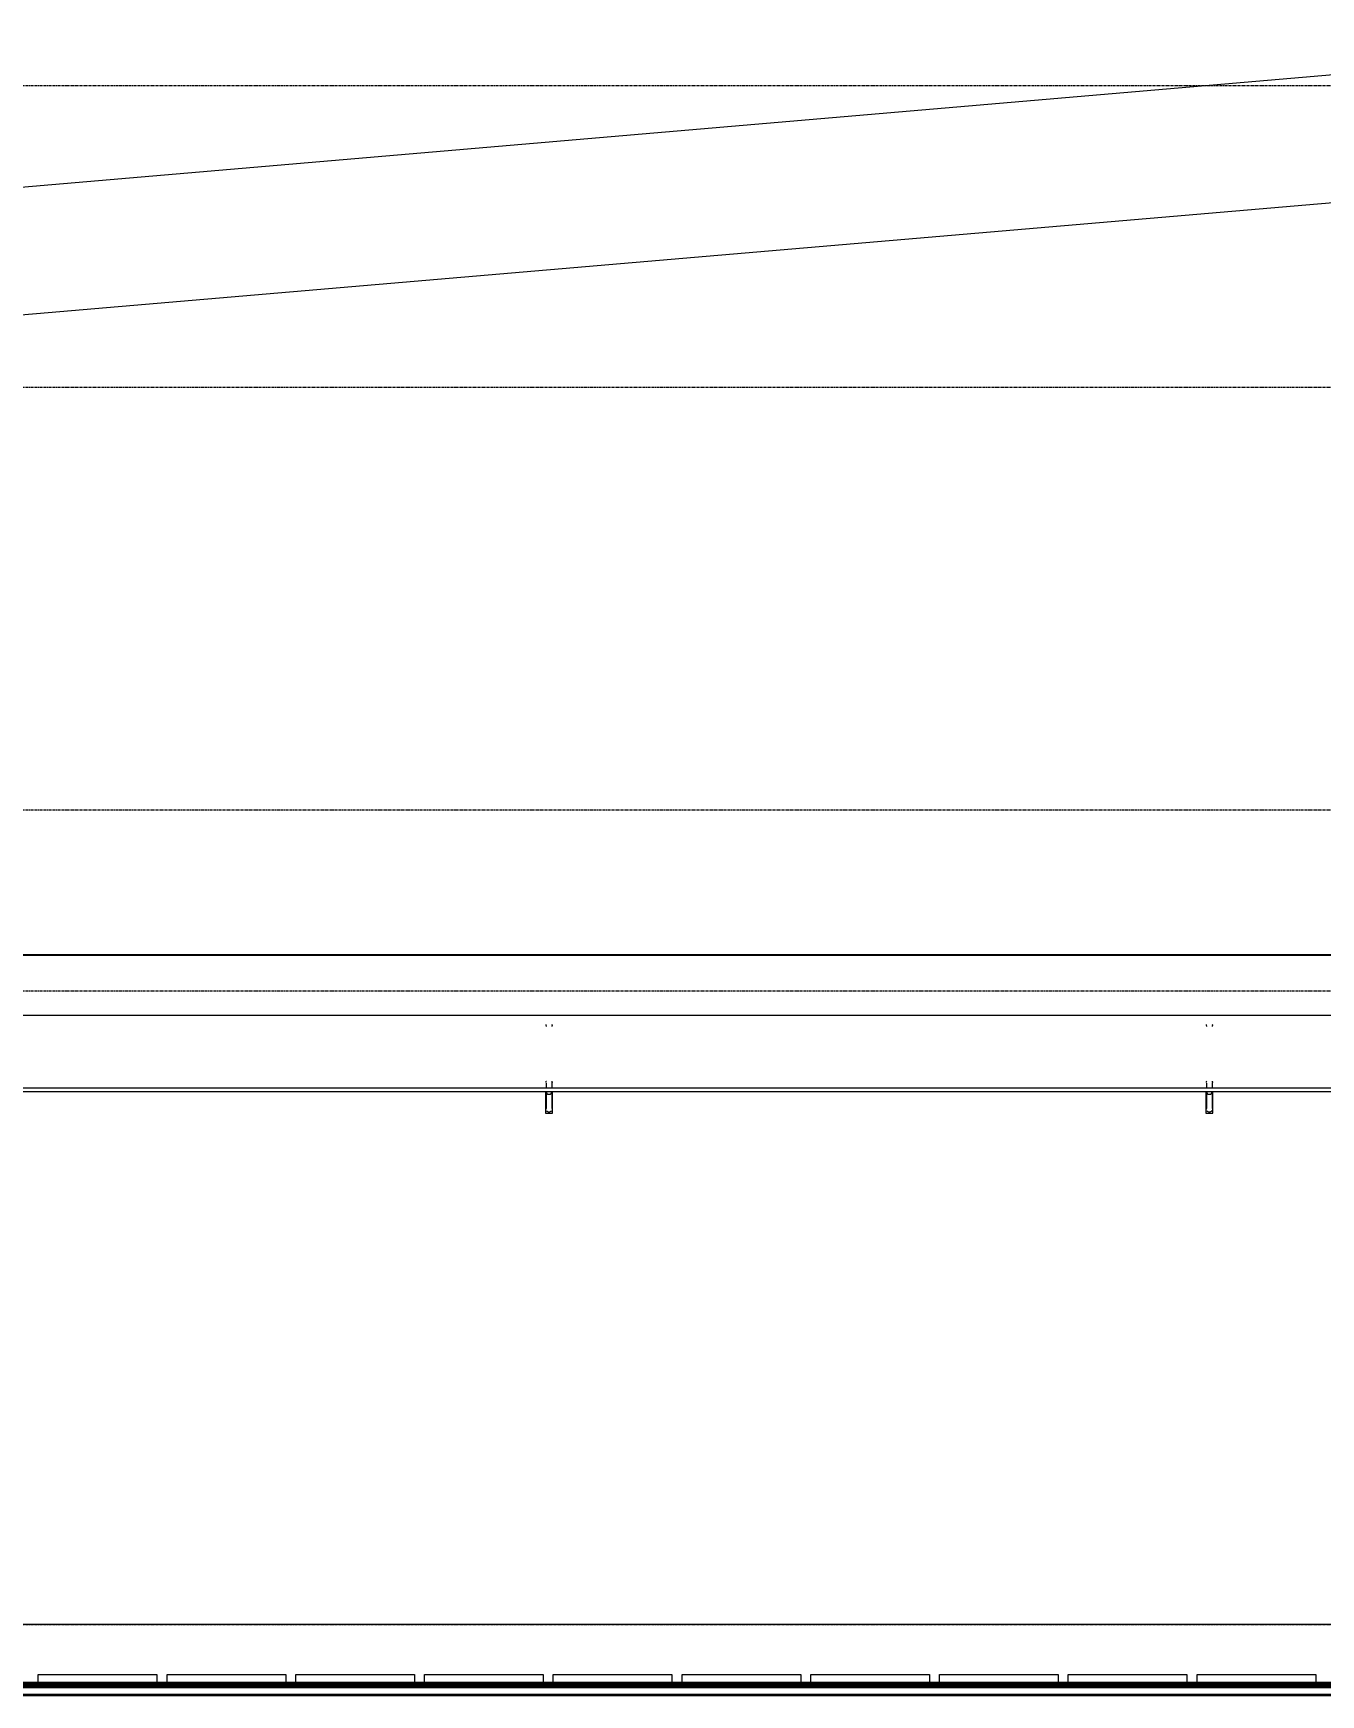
# Model space of a CAD drawing. Header units: inches. Extents: x 22 to 382261, y 22 to 371281.
# Drawn here: x 218518 to 224918, y 112138 to 120398 of the extents above; entities that cross this region are included whole.
import ezdxf

# ---------------------------------------------------------------- set-up
doc = ezdxf.new("R2010")
doc.units = ezdxf.units.IN
doc.header["$MEASUREMENT"] = 0
doc.linetypes.add('Grid Line 1_2_', pattern=[22.225, 12.7, -3.175, 3.175, -3.175])
for name, color, linetype, lineweight in [('A-ANNO-DIMS', 211, 'Continuous', 9), ('A-DETL', 90, 'Continuous', 9), ('A-FLOR', 192, 'Continuous', 9), ('A-FLOR-LEVL', 51, 'Continuous', 9), ('I-WALL', 2, 'Continuous', 9), ('Q-CASE', 31, 'Continuous', 9)]:
    doc.layers.add(name, color=color, linetype=linetype, lineweight=lineweight)
doc.styles.add('Arial_B', font='arialbd.ttf', dxfattribs={"height": 350.793651})
doc.dimstyles.new('2', dxfattribs={"dimscale": 304.8, "dimtxt": 346.888196, "dimasz": 0.221354, "dimexe": 1.338583, "dimexo": 0.0625, "dimgap": 0.278871, "dimtad": 1, "dimdec": 0, "dimzin": 0, "dimdsep": 46, "dimtxsty": 'Arial_B', "dimblk1": 'OBLIQUE', "dimblk2": 'OBLIQUE', "dimsah": 1, "dimcen": 0.09, "dimdle": 0.557743, "dimazin": 0, "dimtfac": 1, "dimtdec": 4, "dimtix": 1, "dimtmove": 0, "dimatfit": 3, "dimfxl": 0.557743, "dimfxlon": 1, "dimtvp": 1, "dimtolj": 1, "dimtzin": 0, "dimarcsym": 2})

# ---------------------------------------------------------------- blocks, each defined once
blk = doc.blocks.new('Casework 3 - Casework 3-482897-Right Side Elevation - Callout 1')
at = {"layer": 'Q-CASE'}
for p, q in [((1386.1, 8210), (-12195, 7045.7)), ((-12141, 6416.7), (1440, 7581))]:
    blk.add_line(p, q, dxfattribs=at)
blk = doc.blocks.new('Casework 6 - Casework 6-529220-Right Side Elevation - Callout 1')
at = {"layer": 'Q-CASE'}
for p, q in [((14898.7, 3326.2), (-11421.3, 3326.2)), ((-4948.8, 3276.1), (-4948.8, 3272.5)), ((-1666.3, 3276.1), (-1666.3, 3272.5)), ((14898.7, 2965.8), (-11421.3, 2965.8)), ((-11421.3, 2949.1), (14898.7, 2949.1)), ((-4950.9, 2949.1), (-4950.9, 2841)), ((-4948.8, 2949.1), (-4948.8, 2865)), ((-4948.8, 2949.1), (-4948.8, 2947.7)), ((-4918.8, 2865), (-4918.8, 2949.1)), ((-4918.8, 2947.7), (-4918.8, 2949.1)), ((-4916.5, 2841), (-4916.5, 2949.1)), ((-1668.4, 2949.1), (-1668.4, 2841)), ((-1666.3, 2949.1), (-1666.3, 2865)), ((-1666.3, 2949.1), (-1666.3, 2947.7)), ((-1636.3, 2865), (-1636.3, 2949.1)), ((-1636.3, 2947.7), (-1636.3, 2949.1)), ((-1634, 2841), (-1634, 2949.1)), ((-4950.9, 2841), (-4916.5, 2841)), ((-1668.4, 2841), (-1634, 2841))]:
    blk.add_line(p, q, dxfattribs=at)
at = {"layer": 'Q-CASE', "flags": 128}
for points in [[(-4948.8, 3277.8), (-4948.8, 3278.4), (-4948.8, 3279), (-4948.7, 3279.6), (-4948.6, 3280.2), (-4948.5, 3280.8), (-4948.4, 3281.3), (-4948.2, 3281.9), (-4948, 3282.5)], [(-4919.6, 3282.6), (-4919.4, 3282.1), (-4919.3, 3281.5), (-4919.1, 3280.9), (-4919, 3280.3), (-4918.9, 3279.7), (-4918.9, 3279.1), (-4918.8, 3278.5), (-4918.8, 3277.9), (-4918.8, 3277.8)], [(-4918.8, 3272.5), (-4918.8, 3275.8), (-4918.8, 3277.8), (-4918.8, 3277.8)], [(-1666.3, 3277.8), (-1666.3, 3278.4), (-1666.3, 3279), (-1666.2, 3279.6), (-1666.1, 3280.2), (-1666, 3280.8), (-1665.9, 3281.3), (-1665.7, 3281.9), (-1665.5, 3282.5)], [(-1637.1, 3282.6), (-1636.9, 3282.1), (-1636.8, 3281.5), (-1636.6, 3280.9), (-1636.5, 3280.3), (-1636.4, 3279.7), (-1636.4, 3279.1), (-1636.3, 3278.5), (-1636.3, 3277.9), (-1636.3, 3277.8)], [(-1636.3, 3272.5), (-1636.3, 3275.8), (-1636.3, 3277.8), (-1636.3, 3277.8)], [(-4948.8, 2993.4), (-4948.8, 2994), (-4948.8, 2994.6), (-4948.7, 2995.2), (-4948.6, 2995.8), (-4948.5, 2996.4), (-4948.4, 2997), (-4948.2, 2997.6), (-4948, 2998.1), (-4947.8, 2998.7), (-4947.6, 2999.3), (-4947.4, 2999.8), (-4947.1, 3000.3)], [(-4948.8, 2990.6), (-4948.8, 2982.3), (-4948.8, 2968.5), (-4948.8, 2967.8)], [(-4920.3, 3000), (-4920.1, 2999.4), (-4919.8, 2998.9), (-4919.6, 2998.3), (-4919.4, 2997.7), (-4919.3, 2997.1), (-4919.1, 2996.6), (-4919, 2996), (-4918.9, 2995.4), (-4918.9, 2994.8), (-4918.8, 2994.2), (-4918.8, 2993.6), (-4918.8, 2993.4)], [(-4918.8, 2967.8), (-4918.8, 2981.9), (-4918.8, 2990.4), (-4918.8, 2993.4), (-4918.8, 2993.4)], [(-1666.3, 2993.4), (-1666.3, 2994), (-1666.3, 2994.6), (-1666.2, 2995.2), (-1666.1, 2995.8), (-1666, 2996.4), (-1665.9, 2997), (-1665.7, 2997.6), (-1665.5, 2998.1), (-1665.3, 2998.7), (-1665.1, 2999.3), (-1664.9, 2999.8), (-1664.6, 3000.3)], [(-1666.3, 2990.6), (-1666.3, 2982.3), (-1666.3, 2968.5), (-1666.3, 2967.8)], [(-1637.8, 3000), (-1637.6, 2999.4), (-1637.3, 2998.9), (-1637.1, 2998.3), (-1636.9, 2997.7), (-1636.8, 2997.1), (-1636.6, 2996.6), (-1636.5, 2996), (-1636.4, 2995.4), (-1636.4, 2994.8), (-1636.3, 2994.2), (-1636.3, 2993.6), (-1636.3, 2993.4)], [(-1636.3, 2967.8), (-1636.3, 2981.9), (-1636.3, 2990.4), (-1636.3, 2993.4), (-1636.3, 2993.4)], [(-4948.8, 2861.6), (-4948.8, 2896.8), (-4948.8, 2926.6), (-4948.8, 2949.1)], [(-4918.8, 2949.1), (-4918.8, 2924.2), (-4918.8, 2894), (-4918.8, 2861.6)], [(-1666.3, 2861.6), (-1666.3, 2896.8), (-1666.3, 2926.6), (-1666.3, 2949.1)], [(-1636.3, 2949.1), (-1636.3, 2924.2), (-1636.3, 2894), (-1636.3, 2861.6)]]:
    blk.add_lwpolyline(points, dxfattribs=at)
at = {"layer": 'Q-CASE'}
for centre, ratio, start_param, end_param in [((-4933.8, 2947.7), 0.84545, 3.033857, 4.712389), ((-4933.8, 2947.7), 0.84545, 4.712389, 6.390921), ((-1651.3, 2947.7), 0.84545, 3.033857, 4.712389), ((-1651.3, 2947.7), 0.84545, 4.712389, 6.390921), ((-4933.8, 2861.6), 0.962005, 3.665191, 4.712389), ((-4933.8, 2861.6), 0.962005, 4.712389, 5.759587), ((-1651.3, 2861.6), 0.962005, 3.665191, 4.712389), ((-1651.3, 2861.6), 0.962005, 4.712389, 5.759587)]:
    blk.add_ellipse(centre, major_axis=(15, 0), ratio=ratio, start_param=start_param, end_param=end_param, dxfattribs=at)
blk = doc.blocks.new('_Oblique')
at = {"color": 0, "linetype": 'ByBlock', "lineweight": -2}
blk.add_line((-0.5, -0.5), (0.5, 0.5), dxfattribs=at)
blk = doc.blocks.new('*D4922')
at = {"layer": 'A-ANNO-DIMS', "color": 0, "lineweight": -2, "transparency": 16777216}
for p, q in [((240914.8, 115736.5), (240914.8, 116225.5)), ((214497.3, 115898.4), (214497.3, 115409.5)), ((214327.3, 115817.5), (241084.8, 115817.5))]:
    blk.add_line(p, q, dxfattribs=at)
at = {"layer": 'Defpoints', "color": 0, "transparency": 16777216}
for p in [(214497.3, 115917.5), (240914.8, 115817.5), (240914.8, 115717.5)]:
    blk.add_point(p, dxfattribs=at)
at = {"layer": 'A-ANNO-DIMS', "color": 0, "lineweight": -2, "transparency": 16777216, "xscale": 67.46874999999999, "yscale": 67.46874999999999, "zscale": 67.46874999999999, "rotation": 180}
blk.add_blockref('_Oblique', (214497.3, 115817.5), dxfattribs=at)
at = {"layer": 'A-ANNO-DIMS', "color": 0, "lineweight": -2, "transparency": 16777216, "xscale": 67.46874999999999, "yscale": 67.46874999999999, "zscale": 67.46874999999999}
blk.add_blockref('_Oblique', (240914.8, 115817.5), dxfattribs=at)
at = {"layer": 'A-ANNO-DIMS', "color": 0, "transparency": 16777216, "insert": (227706.1, 116081.6), "char_height": 350.79, "width": 932.809, "attachment_point": 5, "style": 'Arial_B'}
blk.add_mtext('\\A1;26417', dxfattribs=at)

msp = doc.modelspace()

# ---------------------------------------------------------------- linework, layer by layer
at = {"layer": 'A-DETL', "lineweight": 100}
msp.add_line((212932.3, 112188.3), (250618.2, 112188.3), dxfattribs=at)
at = {"layer": 'A-FLOR', "lineweight": 35}
for p, q in [((250902, 112188.3), (212825.5, 112188.3)), ((212825.5, 112138.3), (250902, 112138.3))]:
    msp.add_line(p, q, dxfattribs=at)
at = {"layer": 'A-FLOR'}
for p, q in [((218543.4, 112238.3), (219133.4, 112238.3)), ((218543.4, 112188.3), (218543.4, 112238.3)), ((219133.4, 112238.3), (219133.4, 112188.3)), ((219183.4, 112238.3), (219773.4, 112238.3)), ((219183.4, 112188.3), (219183.4, 112238.3)), ((219773.4, 112238.3), (219773.4, 112188.3)), ((219823.4, 112238.3), (220413.4, 112238.3)), ((219823.4, 112188.3), (219823.4, 112238.3)), ((220413.4, 112238.3), (220413.4, 112188.3)), ((220463.4, 112238.3), (221053.4, 112238.3)), ((220463.4, 112188.3), (220463.4, 112238.3)), ((221053.4, 112238.3), (221053.4, 112188.3)), ((221103.4, 112238.3), (221693.4, 112238.3)), ((221103.4, 112188.3), (221103.4, 112238.3)), ((221693.4, 112238.3), (221693.4, 112188.3)), ((221743.4, 112238.3), (222333.4, 112238.3)), ((221743.4, 112188.3), (221743.4, 112238.3)), ((222333.4, 112238.3), (222333.4, 112188.3)), ((222383.4, 112238.3), (222973.4, 112238.3)), ((222383.4, 112188.3), (222383.4, 112238.3)), ((222973.4, 112238.3), (222973.4, 112188.3)), ((223023.4, 112238.3), (223613.4, 112238.3)), ((223023.4, 112188.3), (223023.4, 112238.3)), ((223613.4, 112238.3), (223613.4, 112188.3)), ((223663.4, 112238.3), (224253.4, 112238.3)), ((223663.4, 112188.3), (223663.4, 112238.3)), ((224253.4, 112238.3), (224253.4, 112188.3)), ((224303.4, 112238.3), (224893.4, 112238.3)), ((224303.4, 112188.3), (224303.4, 112238.3)), ((224893.4, 112238.3), (224893.4, 112188.3))]:
    msp.add_line(p, q, dxfattribs=at)
at = {"layer": 'A-FLOR-LEVL', "linetype": 'Grid Line 1_2_'}
for p, q in [((212682.1, 120138.3), (251888.2, 120138.3)), ((212682.1, 118638.3), (251888.2, 118638.3)), ((212682.1, 116538.3), (251888.2, 116538.3)), ((212682.1, 115638.3), (251888.2, 115638.3)), ((212682.1, 112488.3), (251888.2, 112488.3)), ((212682.1, 112188.3), (250618.2, 112188.3))]:
    msp.add_line(p, q, dxfattribs=at)
at = {"layer": 'I-WALL'}
msp.add_line((240047.3, 112488.3), (214572.3, 112488.3), dxfattribs=at)

# ---------------------------------------------------------------- block references
at = {"layer": 'Q-CASE'}
for name in ['Casework 3 - Casework 3-482897-Right Side Elevation - Callout 1', 'Casework 6 - Casework 6-529220-Right Side Elevation - Callout 1']:
    msp.add_blockref(name, (226016.1, 112188.3), dxfattribs=at)

# ---------------------------------------------------------------- dimensions: what is measured, and where the dimension line sits
at = {"layer": 'A-ANNO-DIMS'}
dim = msp.add_linear_dim(base=(240914.8168296, 115817.4730195), p1=(214497.3168296, 115917.4730195), p2=(240914.8168296, 115717.4730195), dimstyle='2', override={"dimpost": '<>', "dimfxl": 26418.257063}, dxfattribs=at)
dim.commit()
dim.dimension.update_dxf_attribs({"geometry": '*D4922', "text_midpoint": (227706.0668296, 116081.5787819)})

doc.saveas('drawing.dxf')
